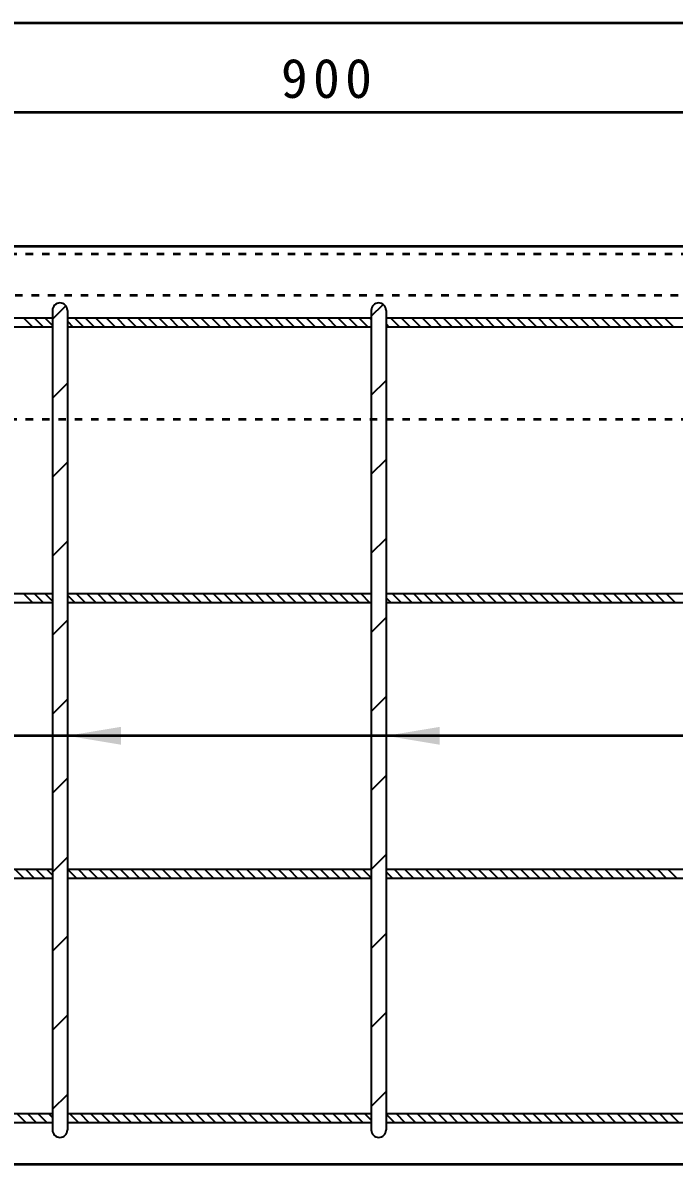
# Model space of a CAD drawing. Units: millimetres, scale not verified. Extents: x 100 to 4105, y 100 to 2870.
# Drawn here: x 3232 to 3669, y 933 to 1699 of the extents above; entities that cross this region are included whole.
import ezdxf

# ---------------------------------------------------------------- set-up
doc = ezdxf.new("R2010")
doc.units = ezdxf.units.MM
doc.header["$LTSCALE"] = 5
doc.linetypes.add('USER1', pattern=[2.2, 1, -1.2])
doc.layers.add('V-nasSTD', color=7, linetype='Continuous', lineweight=35)
doc.styles.add('ＭＳ ゴシック', font='')
doc.styles.get('ＭＳ ゴシック').set_extended_font_data('MS Gothic')

msp = doc.modelspace()

# ---------------------------------------------------------------- hatches: boundary and pattern name
at = {"layer": 'V-nasSTD'}
for points in [[(3298, 1226.387), (3262, 1220.387), (3298, 1214.387)], [(3512, 1226.387), (3476, 1220.387), (3512, 1214.387)]]:
    msp.add_hatch(color=256, dxfattribs=at).paths.add_polyline_path(points)

# ---------------------------------------------------------------- linework, layer by layer
at = {"layer": 'V-nasSTD', "lineweight": 50}
for p, q in [((1936, 1698.887), (3936, 1698.887)), ((2986, 1638.887), (3886, 1638.887)), ((1936, 1548.887), (3936, 1548.887)), ((4036, 1220.387), (2936, 1220.387)), ((1936, 932.887), (3936, 932.887))]:
    msp.add_line(p, q, dxfattribs=at)
at = {"layer": 'V-nasSTD', "linetype": 'USER1', "lineweight": 50}
for p, q in [((1936, 1543.887), (3936, 1543.887)), ((3936, 1515.887), (1936, 1515.887)), ((1936, 1432.887), (3936, 1432.887))]:
    msp.add_line(p, q, dxfattribs=at)
at = {"layer": 'V-nasSTD'}
for p, q in [((3466, 1501.946), (3473.966, 1509.912)), ((3252, 1500.078), (3260.917, 1508.995)), ((3252, 1505.887), (3252, 955.887)), ((3262, 1505.887), (3262, 955.887)), ((3466, 1505.887), (3466, 955.887)), ((3476, 1505.887), (3476, 955.887)), ((3048, 1500.887), (3252, 1500.887)), ((3048, 1494.887), (3252, 1494.887)), ((3232.642, 1500.887), (3238.642, 1494.887)), ((3239.713, 1500.887), (3245.713, 1494.887)), ((3246.785, 1500.887), (3252, 1495.671)), ((3262, 1500.887), (3466, 1500.887)), ((3262, 1498.661), (3265.774, 1494.887)), ((3262, 1494.887), (3466, 1494.887)), ((3266.845, 1500.887), (3272.845, 1494.887)), ((3273.917, 1500.887), (3279.917, 1494.887)), ((3280.988, 1500.887), (3286.988, 1494.887)), ((3288.059, 1500.887), (3294.059, 1494.887)), ((3295.13, 1500.887), (3301.13, 1494.887)), ((3302.201, 1500.887), (3308.201, 1494.887)), ((3309.272, 1500.887), (3315.272, 1494.887)), ((3316.343, 1500.887), (3322.343, 1494.887)), ((3323.414, 1500.887), (3329.414, 1494.887)), ((3330.485, 1500.887), (3336.485, 1494.887)), ((3337.556, 1500.887), (3343.556, 1494.887)), ((3344.627, 1500.887), (3350.627, 1494.887)), ((3351.698, 1500.887), (3357.698, 1494.887)), ((3358.769, 1500.887), (3364.769, 1494.887)), ((3365.84, 1500.887), (3371.84, 1494.887)), ((3372.912, 1500.887), (3378.912, 1494.887)), ((3379.983, 1500.887), (3385.983, 1494.887)), ((3387.054, 1500.887), (3393.054, 1494.887)), ((3394.125, 1500.887), (3400.125, 1494.887)), ((3401.196, 1500.887), (3407.196, 1494.887)), ((3408.267, 1500.887), (3414.267, 1494.887)), ((3415.338, 1500.887), (3421.338, 1494.887)), ((3422.409, 1500.887), (3428.409, 1494.887)), ((3429.48, 1500.887), (3435.48, 1494.887)), ((3436.551, 1500.887), (3442.551, 1494.887)), ((3443.622, 1500.887), (3449.622, 1494.887)), ((3450.693, 1500.887), (3456.693, 1494.887)), ((3457.764, 1500.887), (3463.764, 1494.887)), ((3464.835, 1500.887), (3466, 1499.722)), ((3476, 1500.887), (3680, 1500.887)), ((3476, 1496.793), (3477.906, 1494.887)), ((3476, 1494.887), (3680, 1494.887)), ((3478.978, 1500.887), (3484.978, 1494.887)), ((3486.049, 1500.887), (3492.049, 1494.887)), ((3493.12, 1500.887), (3499.12, 1494.887)), ((3500.191, 1500.887), (3506.191, 1494.887)), ((3507.262, 1500.887), (3513.262, 1494.887)), ((3514.333, 1500.887), (3520.333, 1494.887)), ((3521.404, 1500.887), (3527.404, 1494.887)), ((3528.475, 1500.887), (3534.475, 1494.887)), ((3535.546, 1500.887), (3541.546, 1494.887)), ((3542.617, 1500.887), (3548.617, 1494.887)), ((3549.688, 1500.887), (3555.688, 1494.887)), ((3556.759, 1500.887), (3562.759, 1494.887)), ((3563.83, 1500.887), (3569.83, 1494.887)), ((3570.901, 1500.887), (3576.901, 1494.887)), ((3577.972, 1500.887), (3583.972, 1494.887)), ((3585.044, 1500.887), (3591.044, 1494.887)), ((3592.115, 1500.887), (3598.115, 1494.887)), ((3599.186, 1500.887), (3605.186, 1494.887)), ((3606.257, 1500.887), (3612.257, 1494.887)), ((3613.328, 1500.887), (3619.328, 1494.887)), ((3620.399, 1500.887), (3626.399, 1494.887)), ((3627.47, 1500.887), (3633.47, 1494.887)), ((3634.541, 1500.887), (3640.541, 1494.887)), ((3641.612, 1500.887), (3647.612, 1494.887)), ((3648.683, 1500.887), (3654.683, 1494.887)), ((3655.754, 1500.887), (3661.754, 1494.887)), ((3662.825, 1500.887), (3668.825, 1494.887)), ((3252, 1447.045), (3262, 1457.045)), ((3466, 1448.913), (3476, 1458.913)), ((3252, 1394.012), (3262, 1404.012)), ((3466, 1395.88), (3476, 1405.88)), ((3252, 1340.979), (3262, 1350.979)), ((3466, 1342.847), (3476, 1352.847)), ((3048, 1315.887), (3252, 1315.887)), ((3048, 1309.887), (3252, 1309.887)), ((3232.642, 1315.887), (3238.642, 1309.887)), ((3239.713, 1315.887), (3245.713, 1309.887)), ((3246.785, 1315.887), (3252, 1310.671)), ((3262, 1315.887), (3466, 1315.887)), ((3262, 1314.813), (3266.927, 1309.887)), ((3262, 1309.887), (3466, 1309.887)), ((3267.998, 1315.887), (3273.998, 1309.887)), ((3275.069, 1315.887), (3281.069, 1309.887)), ((3282.14, 1315.887), (3288.14, 1309.887)), ((3289.211, 1315.887), (3295.211, 1309.887)), ((3296.282, 1315.887), (3302.282, 1309.887)), ((3303.353, 1315.887), (3309.353, 1309.887)), ((3310.424, 1315.887), (3316.424, 1309.887)), ((3317.495, 1315.887), (3323.495, 1309.887)), ((3324.566, 1315.887), (3330.566, 1309.887)), ((3331.637, 1315.887), (3337.637, 1309.887)), ((3338.708, 1315.887), (3344.708, 1309.887)), ((3345.779, 1315.887), (3351.779, 1309.887)), ((3352.851, 1315.887), (3358.851, 1309.887)), ((3359.922, 1315.887), (3365.922, 1309.887)), ((3366.993, 1315.887), (3372.993, 1309.887)), ((3374.064, 1315.887), (3380.064, 1309.887)), ((3381.135, 1315.887), (3387.135, 1309.887)), ((3388.206, 1315.887), (3394.206, 1309.887)), ((3395.277, 1315.887), (3401.277, 1309.887)), ((3402.348, 1315.887), (3408.348, 1309.887)), ((3409.419, 1315.887), (3415.419, 1309.887)), ((3416.49, 1315.887), (3422.49, 1309.887)), ((3423.561, 1315.887), (3429.561, 1309.887)), ((3430.632, 1315.887), (3436.632, 1309.887)), ((3437.703, 1315.887), (3443.703, 1309.887)), ((3444.774, 1315.887), (3450.774, 1309.887)), ((3451.845, 1315.887), (3457.845, 1309.887)), ((3458.917, 1315.887), (3464.917, 1309.887)), ((3476, 1315.887), (3680, 1315.887)), ((3476, 1312.945), (3479.059, 1309.887)), ((3476, 1309.887), (3680, 1309.887)), ((3480.13, 1315.887), (3486.13, 1309.887)), ((3487.201, 1315.887), (3493.201, 1309.887)), ((3494.272, 1315.887), (3500.272, 1309.887)), ((3501.343, 1315.887), (3507.343, 1309.887)), ((3508.414, 1315.887), (3514.414, 1309.887)), ((3515.485, 1315.887), (3521.485, 1309.887)), ((3522.556, 1315.887), (3528.556, 1309.887)), ((3529.627, 1315.887), (3535.627, 1309.887)), ((3536.698, 1315.887), (3542.698, 1309.887)), ((3543.769, 1315.887), (3549.769, 1309.887)), ((3550.84, 1315.887), (3556.84, 1309.887)), ((3557.912, 1315.887), (3563.912, 1309.887)), ((3564.983, 1315.887), (3570.983, 1309.887)), ((3572.054, 1315.887), (3578.054, 1309.887)), ((3579.125, 1315.887), (3585.125, 1309.887)), ((3586.196, 1315.887), (3592.196, 1309.887)), ((3593.267, 1315.887), (3599.267, 1309.887)), ((3600.338, 1315.887), (3606.338, 1309.887)), ((3607.409, 1315.887), (3613.409, 1309.887)), ((3614.48, 1315.887), (3620.48, 1309.887)), ((3621.551, 1315.887), (3627.551, 1309.887)), ((3628.622, 1315.887), (3634.622, 1309.887)), ((3635.693, 1315.887), (3641.693, 1309.887)), ((3642.764, 1315.887), (3648.764, 1309.887)), ((3649.835, 1315.887), (3655.835, 1309.887)), ((3656.906, 1315.887), (3662.906, 1309.887)), ((3663.978, 1315.887), (3669.978, 1309.887)), ((3252, 1287.946), (3262, 1297.946)), ((3466, 1289.814), (3476, 1299.814)), ((3252, 1234.913), (3262, 1244.913)), ((3466, 1236.781), (3476, 1246.781)), ((3252, 1181.88), (3262, 1191.88)), ((3466, 1183.748), (3476, 1193.748)), ((3252, 1128.847), (3262, 1138.847)), ((3466, 1130.715), (3476, 1140.715)), ((3048, 1130.887), (3252, 1130.887)), ((3226.724, 1130.887), (3232.724, 1124.887)), ((3233.795, 1130.887), (3239.795, 1124.887)), ((3240.866, 1130.887), (3246.866, 1124.887)), ((3247.937, 1130.887), (3252, 1126.823)), ((3262, 1130.887), (3466, 1130.887)), ((3262.079, 1130.887), (3268.079, 1124.887)), ((3269.15, 1130.887), (3275.15, 1124.887)), ((3276.221, 1130.887), (3282.221, 1124.887)), ((3283.292, 1130.887), (3289.292, 1124.887)), ((3290.363, 1130.887), (3296.363, 1124.887)), ((3297.434, 1130.887), (3303.434, 1124.887)), ((3304.505, 1130.887), (3310.505, 1124.887)), ((3311.576, 1130.887), (3317.576, 1124.887)), ((3318.647, 1130.887), (3324.647, 1124.887)), ((3325.718, 1130.887), (3331.718, 1124.887)), ((3332.79, 1130.887), (3338.79, 1124.887)), ((3339.861, 1130.887), (3345.861, 1124.887)), ((3346.932, 1130.887), (3352.932, 1124.887)), ((3354.003, 1130.887), (3360.003, 1124.887)), ((3361.074, 1130.887), (3367.074, 1124.887)), ((3368.145, 1130.887), (3374.145, 1124.887)), ((3375.216, 1130.887), (3381.216, 1124.887)), ((3382.287, 1130.887), (3388.287, 1124.887)), ((3389.358, 1130.887), (3395.358, 1124.887)), ((3396.429, 1130.887), (3402.429, 1124.887)), ((3403.5, 1130.887), (3409.5, 1124.887)), ((3410.571, 1130.887), (3416.571, 1124.887)), ((3417.642, 1130.887), (3423.642, 1124.887)), ((3424.713, 1130.887), (3430.713, 1124.887)), ((3431.785, 1130.887), (3437.785, 1124.887)), ((3438.856, 1130.887), (3444.856, 1124.887)), ((3445.927, 1130.887), (3451.927, 1124.887)), ((3452.998, 1130.887), (3458.998, 1124.887)), ((3460.069, 1130.887), (3466, 1124.955)), ((3476, 1130.887), (3680, 1130.887)), ((3476, 1129.098), (3480.211, 1124.887)), ((3481.282, 1130.887), (3487.282, 1124.887)), ((3488.353, 1130.887), (3494.353, 1124.887)), ((3495.424, 1130.887), (3501.424, 1124.887)), ((3502.495, 1130.887), (3508.495, 1124.887)), ((3509.566, 1130.887), (3515.566, 1124.887)), ((3516.637, 1130.887), (3522.637, 1124.887)), ((3523.708, 1130.887), (3529.708, 1124.887)), ((3530.779, 1130.887), (3536.779, 1124.887)), ((3537.851, 1130.887), (3543.851, 1124.887)), ((3544.922, 1130.887), (3550.922, 1124.887)), ((3551.993, 1130.887), (3557.993, 1124.887)), ((3559.064, 1130.887), (3565.064, 1124.887)), ((3566.135, 1130.887), (3572.135, 1124.887)), ((3573.206, 1130.887), (3579.206, 1124.887)), ((3580.277, 1130.887), (3586.277, 1124.887)), ((3587.348, 1130.887), (3593.348, 1124.887)), ((3594.419, 1130.887), (3600.419, 1124.887)), ((3601.49, 1130.887), (3607.49, 1124.887)), ((3608.561, 1130.887), (3614.561, 1124.887)), ((3615.632, 1130.887), (3621.632, 1124.887)), ((3622.703, 1130.887), (3628.703, 1124.887)), ((3629.774, 1130.887), (3635.774, 1124.887)), ((3636.845, 1130.887), (3642.845, 1124.887)), ((3643.917, 1130.887), (3649.917, 1124.887)), ((3650.988, 1130.887), (3656.988, 1124.887)), ((3658.059, 1130.887), (3664.059, 1124.887)), ((3665.13, 1130.887), (3671.13, 1124.887)), ((3048, 1124.887), (3252, 1124.887)), ((3262, 1124.887), (3466, 1124.887)), ((3476, 1124.887), (3680, 1124.887)), ((3252, 1075.814), (3262, 1085.814)), ((3466, 1077.682), (3476, 1087.682)), ((3466, 1024.649), (3476, 1034.649)), ((3252, 1022.781), (3262, 1032.781)), ((3466, 971.616), (3476, 981.616)), ((3252, 969.748), (3262, 979.748)), ((3048, 966.887), (3252, 966.887)), ((3228.089, 966.887), (3234.089, 960.887)), ((3235.16, 966.887), (3241.16, 960.887)), ((3242.231, 966.887), (3248.231, 960.887)), ((3249.302, 966.887), (3252, 964.189)), ((3262, 966.887), (3466, 966.887)), ((3263.444, 966.887), (3269.444, 960.887)), ((3270.515, 966.887), (3276.515, 960.887)), ((3277.586, 966.887), (3283.586, 960.887)), ((3284.658, 966.887), (3290.658, 960.887)), ((3291.729, 966.887), (3297.729, 960.887)), ((3298.8, 966.887), (3304.8, 960.887)), ((3305.871, 966.887), (3311.871, 960.887)), ((3312.942, 966.887), (3318.942, 960.887)), ((3320.013, 966.887), (3326.013, 960.887)), ((3327.084, 966.887), (3333.084, 960.887)), ((3334.155, 966.887), (3340.155, 960.887)), ((3341.226, 966.887), (3347.226, 960.887)), ((3348.297, 966.887), (3354.297, 960.887)), ((3355.368, 966.887), (3361.368, 960.887)), ((3362.439, 966.887), (3368.439, 960.887)), ((3369.51, 966.887), (3375.51, 960.887)), ((3376.581, 966.887), (3382.581, 960.887)), ((3383.652, 966.887), (3389.652, 960.887)), ((3390.724, 966.887), (3396.724, 960.887)), ((3397.795, 966.887), (3403.795, 960.887)), ((3404.866, 966.887), (3410.866, 960.887)), ((3411.937, 966.887), (3417.937, 960.887)), ((3419.008, 966.887), (3425.008, 960.887)), ((3426.079, 966.887), (3432.079, 960.887)), ((3433.15, 966.887), (3439.15, 960.887)), ((3440.221, 966.887), (3446.221, 960.887)), ((3447.292, 966.887), (3453.292, 960.887)), ((3454.363, 966.887), (3460.363, 960.887)), ((3461.434, 966.887), (3466, 962.321)), ((3476, 966.887), (3680, 966.887)), ((3476, 966.463), (3481.576, 960.887)), ((3482.647, 966.887), (3488.647, 960.887)), ((3489.718, 966.887), (3495.718, 960.887)), ((3496.79, 966.887), (3502.79, 960.887)), ((3503.861, 966.887), (3509.861, 960.887)), ((3510.932, 966.887), (3516.932, 960.887)), ((3518.003, 966.887), (3524.003, 960.887)), ((3525.074, 966.887), (3531.074, 960.887)), ((3532.145, 966.887), (3538.145, 960.887)), ((3539.216, 966.887), (3545.216, 960.887)), ((3546.287, 966.887), (3552.287, 960.887)), ((3553.358, 966.887), (3559.358, 960.887)), ((3560.429, 966.887), (3566.429, 960.887)), ((3567.5, 966.887), (3573.5, 960.887)), ((3574.571, 966.887), (3580.571, 960.887)), ((3581.642, 966.887), (3587.642, 960.887)), ((3588.713, 966.887), (3594.713, 960.887)), ((3595.785, 966.887), (3601.785, 960.887)), ((3602.856, 966.887), (3608.856, 960.887)), ((3609.927, 966.887), (3615.927, 960.887)), ((3616.998, 966.887), (3622.998, 960.887)), ((3624.069, 966.887), (3630.069, 960.887)), ((3631.14, 966.887), (3637.14, 960.887)), ((3638.211, 966.887), (3644.211, 960.887)), ((3645.282, 966.887), (3651.282, 960.887)), ((3652.353, 966.887), (3658.353, 960.887)), ((3659.424, 966.887), (3665.424, 960.887)), ((3666.495, 966.887), (3672.495, 960.887)), ((3048, 960.887), (3252, 960.887)), ((3262, 961.26), (3262.373, 960.887)), ((3262, 960.887), (3466, 960.887)), ((3476, 960.887), (3680, 960.887))]:
    msp.add_line(p, q, dxfattribs=at)
for centre, start, end in [((3257, 1505.887), 0, 180), ((3471, 1505.887), 0, 180), ((3257, 955.887), 180, 0), ((3471, 955.887), 180, 0)]:
    msp.add_arc(centre, 5, start, end, dxfattribs=at)

# ---------------------------------------------------------------- texts
at = {"layer": 'V-nasSTD', "insert": (3405.4, 1674.887), "char_height": 26.39, "attachment_point": 1, "style": 'ＭＳ ゴシック'}
msp.add_mtext('\\T1.2;900', dxfattribs=at)

doc.saveas('drawing.dxf')
